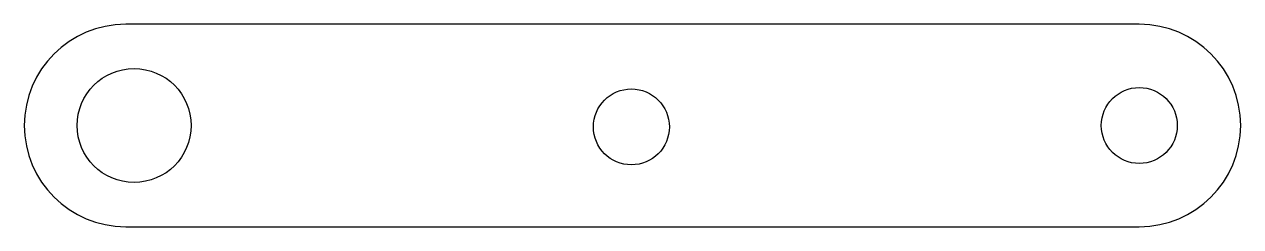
# Model space of a CAD drawing. Header units: millimetres. Extents: x -4 to 44, y 0 to 8.
import ezdxf

# ---------------------------------------------------------------- set-up
doc = ezdxf.new("R2010")
doc.units = ezdxf.units.MM

msp = doc.modelspace()

# ---------------------------------------------------------------- linework, layer by layer
msp.add_lwpolyline([(0, 0), (40, 0, 1), (40, 8), (0, 8, 1)], format="xyb", close=True)
for centre, radius in [((0.333, 4), 2.25), ((19.955, 3.945), 1.5), ((40, 4), 1.5)]:
    msp.add_circle(centre, radius)

doc.saveas('drawing.dxf')
